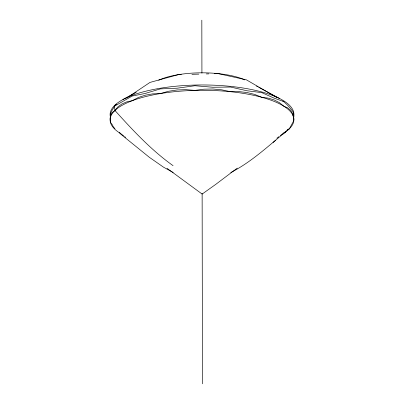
<?xml version="1.0" encoding="UTF-8"?>
<svg xmlns="http://www.w3.org/2000/svg" width="404" height="404" viewBox="0 0 404 404"><rect width="100%" height="100%" fill="white"/><g stroke="black" fill="none" stroke-linecap="round" stroke-linejoin="round"><path stroke-width="0.61" d="M293.556 118.256L293.875 116.63L293.607 112.676C290.718 108.262 286.991 104.202 282.845 100.99M280.346 135.577L289.365 128.76L293.243 121.639L293.88 119.119L292.491 113.362L290.471 110.176L287.613 107.807L283.941 106.287L279.457 102.672L274.235 99.96L268.322 98.147L261.757 97.288L254.631 94.41L246.99 92.521L238.926 91.612L230.502 91.708L221.806 89.845L212.918 89.011L203.924 89.188L194.91 90.4L185.956 89.658L177.159 89.956L168.609 91.253L160.378 93.556L152.55 93.89L145.203 95.213L138.385 97.485L132.204 100.712L126.669 101.894L121.877 103.985L117.852 106.939L114.64 110.762L112.267 112.438L110.762 114.923L110.125 118.175L110.393 122.18L112.862 125.568M230.78 172.528C251.238 162.125 268.18 146.142 285.795 131.689L282.709 134.285M273.054 142.496L275.765 140.213M237.254 168.13L215.711 184.406L202.136 194.061L167.074 168.332M276.841 138.224L278.846 136.709M126.588 98.086L149.98 82.421L178.23 74.674L181.351 74.594M116.806 104.212L114.635 105.424L114.792 109.666A3.454 3.111 45.5 0 0 115.191 110.747C132.951 130.467 151.359 150.207 173.058 165.66M122.922 99.541L136.178 92.375M287.224 129.825L289.365 128.76M191.971 74.311L198.839 74.129M206.333 73.932L208.828 73.866M214.448 73.72L218.195 73.619L246.47 79.871L276.876 97.526M283.936 101.621L274.23 98.197L261.752 92.622L246.985 90.764L230.497 87.042L212.918 87.254L194.9 85.734L177.154 88.198L160.368 88.89L145.203 93.455L132.194 96.046L114.635 106.095C112.701 109.56 109.489 113.282 110.388 117.513M173.154 172.488L163.529 167.18L149.288 157.262L119.902 133.451M256.5 86.092L257.606 86.688M258.717 87.284L279.785 98.621M119.251 132.401L123.604 135.875M124.614 136.633L125.624 137.385M112.807 126.033L114.948 128.775M201.828 20.2L201.924 73.134M202.131 193.491L202.465 383.8M158.752 80.184A52.374 16.791 -0.1 0 1 244.794 79.881M110.378 116.847A91.895 29.462 -0.1 0 1 202.268 84.966A91.895 29.462 -0.1 0 1 293.572 116.736M120.079 133.234A91.89 29.462 -0.1 0 1 202.773 90.299A91.89 29.462 -0.1 0 1 283.224 133.411"/></g></svg>
